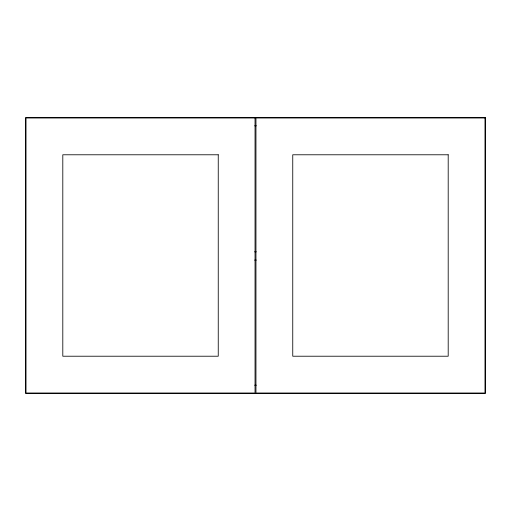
<?xml version="1.0" encoding="UTF-8"?>
<svg xmlns="http://www.w3.org/2000/svg" width="511" height="511" viewBox="0 0 511 511"><rect width="100%" height="100%" fill="white"/><g stroke="black" fill="none" stroke-linecap="round" stroke-linejoin="round"><path stroke-width="0.77" d="M254.702 125.808L256.298 125.808M254.65 251.821L256.241 251.821M254.65 260.099L256.241 260.099M254.702 385.192L256.298 385.192M485.45 117.53L25.55 117.53L25.55 393.47L485.45 393.47L485.45 117.53M255.04 117.99L26.01 117.99L26.01 393.01L255.04 393.01L255.04 117.99M484.99 117.99L255.96 117.99L255.96 393.01L484.99 393.01L484.99 117.99M218.248 154.782L62.802 154.782L62.802 356.218L218.248 356.218L218.248 154.782M448.198 154.782L292.752 154.782L292.752 356.218L448.198 356.218L448.198 154.782"/></g></svg>
